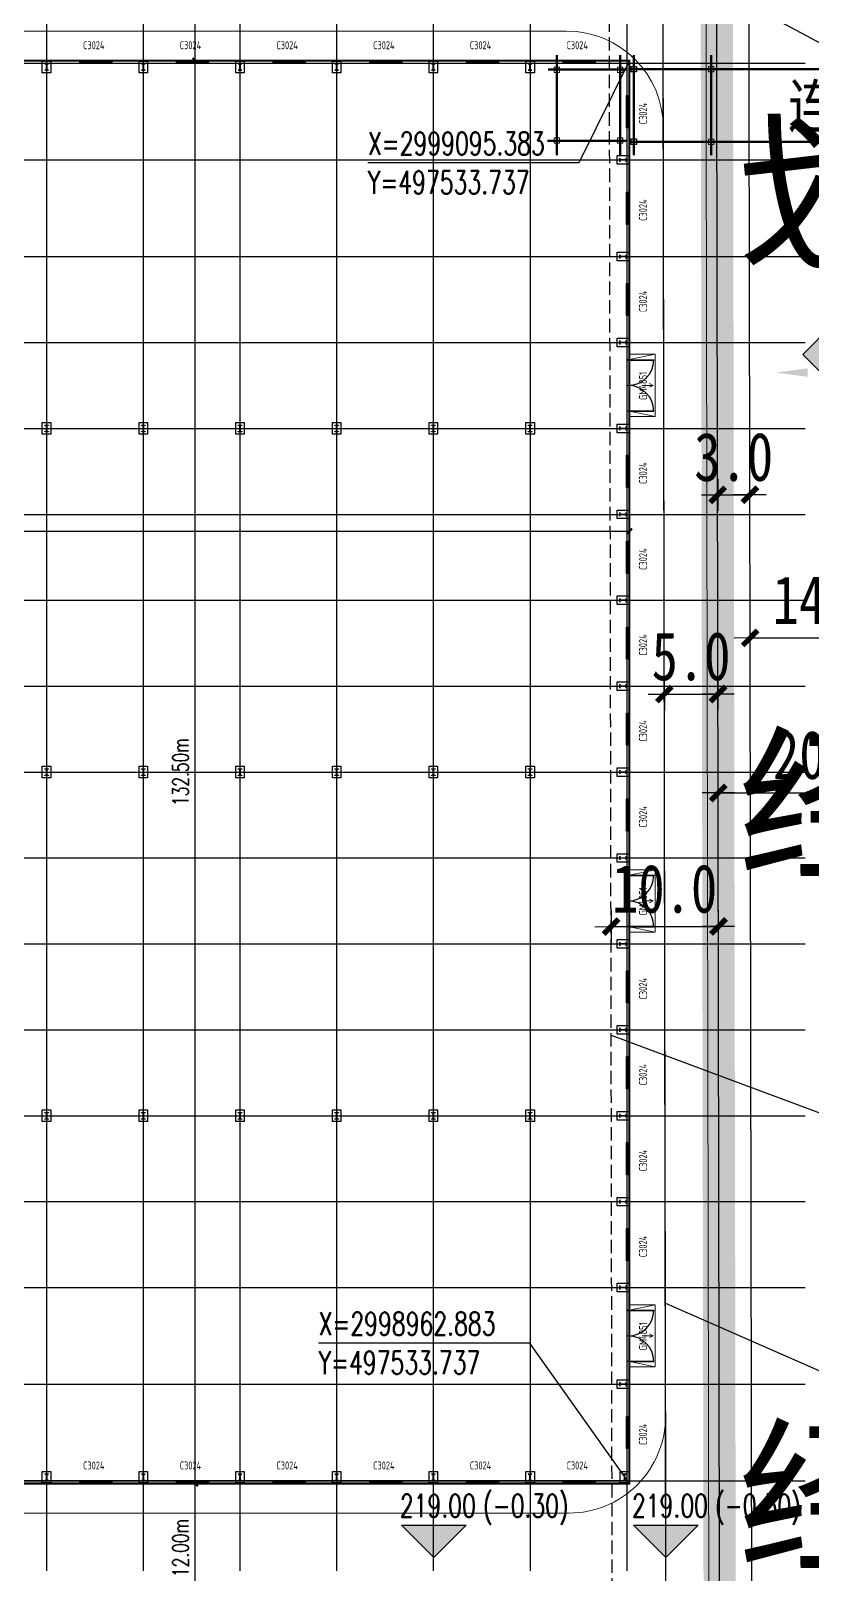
# Model space of a CAD drawing. Header units: metres. Extents: x 497148 to 498044, y 2998751 to 2999627.
# Drawn here: x 497478 to 497550.7, y 2998954.4 to 2999098.2 of the extents above; entities that cross this region are included whole.
import ezdxf

# ---------------------------------------------------------------- set-up
doc = ezdxf.new("R2010")
doc.units = ezdxf.units.M
for name, pattern in [('CENTER', [2, 1.25, -0.25, 0.25, -0.25]), ('DASH', [0.35, 0.25, -0.1]), ('DASH_6_1', [9, 6, -1, 0, -2]), ('中心线', [6350, 1270, -952.5, 3175, -952.5]), ('海诚-轴网线', [4800, 4000, -400, 0, -400])]:
    doc.linetypes.add(name, pattern=pattern)
for name, color, linetype in [('A-WALL', 4, 'Continuous'), ('A-楼板', 5, 'Continuous'), ('A-窗', 2, 'Continuous'), ('A-门', 2, 'Continuous'), ('DIM_COOR', 3, 'Continuous'), ('DIM_ELEV', 3, 'Continuous'), ('DIM_SYMB', 3, 'Continuous'), ('DM-坐标', 7, 'Continuous'), ('DM-尺寸标注', 7, 'Continuous'), ('DOTE', 1, 'CENTER'), ('KZ-主要开口位置', 7, 'Continuous'), ('KZ-用地边界', 40, 'DASH_6_1'), ('PUB_DIM', 3, 'Continuous'), ('RD-侧石线', 5, 'Continuous'), ('RD-红线', 7, 'Continuous'), ('S-COLU', 2, 'Continuous'), ('亨利项目总图布置_2022_8_8_t3--03$0$亨利项目总图布置_2022_8_8_t3--02$0$A-PUB_TEXT', 7, 'Continuous'), ('图例层', 7, 'Continuous'), ('图框层', 7, 'Continuous'), ('建筑', 7, 'Continuous'), ('点划线_绿色', 1, 'Continuous'), ('规划路名', 7, 'Continuous')]:
    doc.layers.add(name, color=color, linetype=linetype)
for name, color, linetype, lineweight in [('A-WALL-可见线', 2, 'Continuous', 18), ('A-门窗号', 7, 'Continuous', 5), ('RMAP-TINN', 7, 'Continuous', 9), ('S-柱', 6, 'Continuous', 9), ('常规模型', 2, 'Continuous', 18), ('道路', 4, 'Continuous', 15)]:
    doc.layers.add(name, color=color, linetype=linetype, lineweight=lineweight)
doc.styles.add('_TCH_DIM', font='SIMPLEX', dxfattribs={"bigfont": 'GBCBIG'})
doc.styles.add('_TCH_DIM_T3', font='SIMPLEX', dxfattribs={"width": 0.705882, "bigfont": 'GBCBIG'})
doc.styles.add('DIMHT', font='simhei.ttf', dxfattribs={"width": 0.8})
doc.styles.add('DIMST', font='SimSun.ttf', dxfattribs={"width": 0.8})
doc.styles.add('Hztxt-TSSDENG', font='TSSDENG', dxfattribs={"bigfont": 'Hztxt'})
doc.styles.get("Standard").update_dxf_attribs({"font": 'arial.ttf'})
doc.styles.add('亨利项目总图布置_2022_8_8_t3--03$0$亨利项目总图布置_2022_8_8_t3--02$0$CEC', font='ARIALN.TTF')
doc.dimstyles.new('_TCH_ARCH_M_M&&1', dxfattribs={"dimtxt": 1.4875, "dimasz": 0.5, "dimexe": 1.25, "dimexo": 1.5, "dimgap": 0.63125, "dimtad": 1, "dimzin": 0, "dimdsep": 46, "dimtxsty": '_TCH_DIM_T3', "dimblk": 'ARCHTICK', "dimcen": 0.09, "dimclrt": 7, "dimazin": 2, "dimtfac": 1, "dimtix": 1, "dimtmove": 2, "dimatfit": 3, "dimfxl": 0, "dimtolj": 1, "dimtzin": 0, "dimarcsym": 0})
doc.dimstyles.new('ISO-25', dxfattribs={"dimtxt": 2.5, "dimasz": 2.5, "dimexe": 1.25, "dimexo": 0.625, "dimtad": 1, "dimtxsty": 'Standard', "dimcen": 2.5, "dimadec": 0, "dimazin": 0, "dimtfac": 1, "dimtmove": 0, "dimatfit": 3, "dimfxl": 0, "dimarcsym": 0})

# ---------------------------------------------------------------- blocks, each defined once
blk = doc.blocks.new('ttwds')
at = {"layer": '图框层'}
blk.add_hatch(color=8, dxfattribs=at).paths.add_polyline_path([(3450.117, 1750.299), (3450.117, 1747.976), (3451.278, 1749.137)])
at = {"layer": '图框层', "ltscale": 0.1}
blk.add_lwpolyline([(3450.117, 1750.299), (3451.278, 1749.137), (3450.117, 1747.976)], close=True, dxfattribs=at)
blk = doc.blocks.new('新块')
at = {"layer": 'DIM_SYMB', "linetype": 'Continuous'}
blk.add_lwpolyline([(497558.997, 2999066.333, 0, 0, 0), (497547.348, 2999066.333, 0, 0.8, 0), (497550.348, 2999066.333, 0, 0, 0)], format="xyseb", dxfattribs=at)
at = {"layer": 'KZ-主要开口位置', "xscale": 4.884708585162357, "yscale": 4.884708584845157, "zscale": 4.88470858474647, "rotation": 180.1861648212981}
blk.add_blockref('ttwds', (514380.505, 3007666.782), dxfattribs=at)
at = {"layer": '亨利项目总图布置_2022_8_8_t3--03$0$亨利项目总图布置_2022_8_8_t3--02$0$A-PUB_TEXT', "color": 7, "style": '亨利项目总图布置_2022_8_8_t3--03$0$亨利项目总图布置_2022_8_8_t3--02$0$CEC', "width": 0.85}
blk.add_text('连廊', height=4, dxfattribs=at).set_placement((497548.498, 2999089.134))
at = {"layer": '规划路名', "style": 'DIMHT'}
blk.add_text('经', height=11.52, rotation=0.11119, dxfattribs=at).set_placement((497543.835, 2999020.274, 222.46))
blk = doc.blocks.new('ZQWS_C3024 - ZQWS_C3024-1066933-F1一层 工作_464')
at = {"color": 0}
for p, q in [((-1500, -125), (-1500, 125)), ((-1500, 125), (1500, 125)), ((-1500, 42), (1500, 42)), ((1500, 125), (1500, -125)), ((-1500, -42), (1500, -42)), ((1500, -125), (-1500, -125))]:
    blk.add_line(p, q, dxfattribs=at)
blk = doc.blocks.new('海诚-双扇-平开-无视窗 - 4800 x 5100mm-1069299-F1一层 工作_464')
at = {"color": 0}
for p, q in [((-2400, 2400), (-2360, 2400)), ((-2400, 125), (-2400, 2400)), ((-2360, 0), (-2360, 2400)), ((2400, 2400), (2360, 2400)), ((2360, 0), (2360, 2400)), ((2400, 125), (2400, 2400)), ((-2400, 125), (-2400, 0)), ((-2360, 0), (-2400, 0)), ((2400, 125), (2400, 0)), ((2360, 0), (2400, 0))]:
    blk.add_line(p, q, dxfattribs=at)
for centre, start, end in [((-2400, 0), 360, 90), ((2400, 0), 90, 180)]:
    blk.add_arc(centre, 2400, start, end, dxfattribs=at)
blk = doc.blocks.new('入门坡道 - 入门坡道-1105300-F1一层 工作_464')
at = {"layer": '常规模型'}
for p, q in [((-2947, -2269), (-2947, 131)), ((-2947, 131), (-2447, 131)), ((-2447, 131), (-2947, -2269)), ((-2407, 131), (2313, 131)), ((2353, 131), (2853, 131)), ((2853, -2269), (2353, 131)), ((2853, 131), (2853, -2269)), ((2853, -2269), (-2947, -2269))]:
    blk.add_line(p, q, dxfattribs=at)
blk = doc.blocks.new('入门坡道 - 入门坡道 - 200-1_464')
at = {"layer": '常规模型'}
for q in [(-47, -1069), (-214, -1741), (127, -1728)]:
    blk.add_line((-47, -2069), q, dxfattribs=at)
blk.add_blockref('入门坡道 - 入门坡道-1105300-F1一层 工作_464', (0, 0), dxfattribs=at)
blk = doc.blocks.new('混凝土-矩形-柱 - 500 x 500 mm-1088432-F1一层 工作_464')
at = {"layer": 'S-柱'}
blk.add_lwpolyline([(-250, -250), (-250, 250), (250, 250), (250, -250), (-250, -250)], close=True, dxfattribs=at)
blk = doc.blocks.new('混凝土-矩形-柱 - 500 x 500 mm-1101752-F1一层 工作_464')
at = {"layer": 'S-柱'}
blk.add_lwpolyline([(-250, -250), (-250, 250), (250, 250), (250, -250), (-250, -250)], close=True, dxfattribs=at)
blk = doc.blocks.new('45325424235')
at = {"layer": 'S-COLU'}
for points in [[(458973, 233401), (459773, 233401), (459773, 232326), (458973, 232326)], [(459198, 233151), (459548, 233151), (459548, 233137), (459378, 233137), (459378, 232565), (459548, 232565), (459548, 232551), (459198, 232551), (459198, 232565), (459368, 232565), (459368, 233137), (459198, 233137)], [(467973, 233401), (468773, 233401), (468773, 232326), (467973, 232326)], [(468198, 233151), (468548, 233151), (468548, 233137), (468378, 233137), (468378, 232565), (468548, 232565), (468548, 232551), (468198, 232551), (468198, 232565), (468368, 232565), (468368, 233137), (468198, 233137)], [(476973, 233401), (477773, 233401), (477773, 232326), (476973, 232326)], [(477198, 233151), (477548, 233151), (477548, 233137), (477378, 233137), (477378, 232565), (477548, 232565), (477548, 232551), (477198, 232551), (477198, 232565), (477368, 232565), (477368, 233137), (477198, 233137)], [(485973, 233401), (486773, 233401), (486773, 232326), (485973, 232326)], [(486198, 233151), (486548, 233151), (486548, 233137), (486378, 233137), (486378, 232565), (486548, 232565), (486548, 232551), (486198, 232551), (486198, 232565), (486368, 232565), (486368, 233137), (486198, 233137)], [(494973, 233401), (495773, 233401), (495773, 232326), (494973, 232326)], [(495198, 233151), (495548, 233151), (495548, 233137), (495378, 233137), (495378, 232565), (495548, 232565), (495548, 232551), (495198, 232551), (495198, 232565), (495368, 232565), (495368, 233137), (495198, 233137)], [(503973, 233401), (504773, 233401), (504773, 232326), (503973, 232326)], [(504198, 233151), (504548, 233151), (504548, 233137), (504378, 233137), (504378, 232565), (504548, 232565), (504548, 232551), (504198, 232551), (504198, 232565), (504368, 232565), (504368, 233137), (504198, 233137)], [(514273, 232901), (514273, 232401), (513773, 232401), (513773, 232901)], [(514273, 226151), (514273, 225651), (513773, 225651), (513773, 226151)], [(513573, 224601), (513573, 223801), (512498, 223801), (512498, 224601)], [(513323, 224376), (513323, 224026), (513309, 224026), (513309, 224196), (512737, 224196), (512737, 224026), (512723, 224026), (512723, 224376), (512737, 224376), (512737, 224206), (513309, 224206), (513309, 224376)], [(513573, 215601), (513573, 214801), (512498, 214801), (512498, 215601)], [(513323, 215376), (513323, 215026), (513309, 215026), (513309, 215196), (512737, 215196), (512737, 215026), (512723, 215026), (512723, 215376), (512737, 215376), (512737, 215206), (513309, 215206), (513309, 215376)], [(513573, 207601), (513573, 206801), (512498, 206801), (512498, 207601)], [(513323, 207376), (513323, 207026), (513309, 207026), (513309, 207196), (512737, 207196), (512737, 207026), (512723, 207026), (512723, 207376), (512737, 207376), (512737, 207206), (513309, 207206), (513309, 207376)], [(458973, 199738), (459773, 199738), (459773, 198663), (458973, 198663)], [(459198, 199488), (459548, 199488), (459548, 199474), (459378, 199474), (459378, 198902), (459548, 198902), (459548, 198888), (459198, 198888), (459198, 198902), (459368, 198902), (459368, 199474), (459198, 199474)], [(467973, 199738), (468773, 199738), (468773, 198663), (467973, 198663)], [(468198, 199488), (468548, 199488), (468548, 199474), (468378, 199474), (468378, 198902), (468548, 198902), (468548, 198888), (468198, 198888), (468198, 198902), (468368, 198902), (468368, 199474), (468198, 199474)], [(476973, 199738), (477773, 199738), (477773, 198663), (476973, 198663)], [(477198, 199488), (477548, 199488), (477548, 199474), (477378, 199474), (477378, 198902), (477548, 198902), (477548, 198888), (477198, 198888), (477198, 198902), (477368, 198902), (477368, 199474), (477198, 199474)], [(485973, 199738), (486773, 199738), (486773, 198663), (485973, 198663)], [(486198, 199488), (486548, 199488), (486548, 199474), (486378, 199474), (486378, 198902), (486548, 198902), (486548, 198888), (486198, 198888), (486198, 198902), (486368, 198902), (486368, 199474), (486198, 199474)], [(494973, 199738), (495773, 199738), (495773, 198663), (494973, 198663)], [(495198, 199488), (495548, 199488), (495548, 199474), (495378, 199474), (495378, 198902), (495548, 198902), (495548, 198888), (495198, 198888), (495198, 198902), (495368, 198902), (495368, 199474), (495198, 199474)], [(503973, 199738), (504773, 199738), (504773, 198663), (503973, 198663)], [(504198, 199488), (504548, 199488), (504548, 199474), (504378, 199474), (504378, 198902), (504548, 198902), (504548, 198888), (504198, 198888), (504198, 198902), (504368, 198902), (504368, 199474), (504198, 199474)], [(513573, 199601), (513573, 198801), (512498, 198801), (512498, 199601)], [(513323, 199376), (513323, 199026), (513309, 199026), (513309, 199196), (512737, 199196), (512737, 199026), (512723, 199026), (512723, 199376), (512737, 199376), (512737, 199206), (513309, 199206), (513309, 199376)], [(513573, 191601), (513573, 190801), (512498, 190801), (512498, 191601)], [(513323, 191376), (513323, 191026), (513309, 191026), (513309, 191196), (512737, 191196), (512737, 191026), (512723, 191026), (512723, 191376), (512737, 191376), (512737, 191206), (513309, 191206), (513309, 191376)], [(513573, 183601), (513573, 182801), (512498, 182801), (512498, 183601)], [(513323, 183376), (513323, 183026), (513309, 183026), (513309, 183196), (512737, 183196), (512737, 183026), (512723, 183026), (512723, 183376), (512737, 183376), (512737, 183206), (513309, 183206), (513309, 183376)], [(513573, 175601), (513573, 174801), (512498, 174801), (512498, 175601)], [(513323, 175376), (513323, 175026), (513309, 175026), (513309, 175196), (512737, 175196), (512737, 175026), (512723, 175026), (512723, 175376), (512737, 175376), (512737, 175206), (513309, 175206), (513309, 175376)], [(458973, 167738), (459773, 167738), (459773, 166663), (458973, 166663)], [(459198, 167488), (459548, 167488), (459548, 167474), (459378, 167474), (459378, 166902), (459548, 166902), (459548, 166888), (459198, 166888), (459198, 166902), (459368, 166902), (459368, 167474), (459198, 167474)], [(467973, 167738), (468773, 167738), (468773, 166663), (467973, 166663)], [(468198, 167488), (468548, 167488), (468548, 167474), (468378, 167474), (468378, 166902), (468548, 166902), (468548, 166888), (468198, 166888), (468198, 166902), (468368, 166902), (468368, 167474), (468198, 167474)], [(476973, 167738), (477773, 167738), (477773, 166663), (476973, 166663)], [(477198, 167488), (477548, 167488), (477548, 167474), (477378, 167474), (477378, 166902), (477548, 166902), (477548, 166888), (477198, 166888), (477198, 166902), (477368, 166902), (477368, 167474), (477198, 167474)], [(485973, 167738), (486773, 167738), (486773, 166663), (485973, 166663)], [(486198, 167488), (486548, 167488), (486548, 167474), (486378, 167474), (486378, 166902), (486548, 166902), (486548, 166888), (486198, 166888), (486198, 166902), (486368, 166902), (486368, 167474), (486198, 167474)], [(494973, 167738), (495773, 167738), (495773, 166663), (494973, 166663)], [(495198, 167488), (495548, 167488), (495548, 167474), (495378, 167474), (495378, 166902), (495548, 166902), (495548, 166888), (495198, 166888), (495198, 166902), (495368, 166902), (495368, 167474), (495198, 167474)], [(503973, 167738), (504773, 167738), (504773, 166663), (503973, 166663)], [(504198, 167488), (504548, 167488), (504548, 167474), (504378, 167474), (504378, 166902), (504548, 166902), (504548, 166888), (504198, 166888), (504198, 166902), (504368, 166902), (504368, 167474), (504198, 167474)], [(513573, 167601), (513573, 166801), (512498, 166801), (512498, 167601)], [(513323, 167376), (513323, 167026), (513309, 167026), (513309, 167196), (512737, 167196), (512737, 167026), (512723, 167026), (512723, 167376), (512737, 167376), (512737, 167206), (513309, 167206), (513309, 167376)], [(513573, 159601), (513573, 158801), (512498, 158801), (512498, 159601)], [(513323, 159376), (513323, 159026), (513309, 159026), (513309, 159196), (512737, 159196), (512737, 159026), (512723, 159026), (512723, 159376), (512737, 159376), (512737, 159206), (513309, 159206), (513309, 159376)], [(513573, 151601), (513573, 150801), (512498, 150801), (512498, 151601)], [(513323, 151376), (513323, 151026), (513309, 151026), (513309, 151196), (512737, 151196), (512737, 151026), (512723, 151026), (512723, 151376), (512737, 151376), (512737, 151206), (513309, 151206), (513309, 151376)], [(513573, 143601), (513573, 142801), (512498, 142801), (512498, 143601)], [(513323, 143376), (513323, 143026), (513309, 143026), (513309, 143196), (512737, 143196), (512737, 143026), (512723, 143026), (512723, 143376), (512737, 143376), (512737, 143206), (513309, 143206), (513309, 143376)], [(458973, 135738), (459773, 135738), (459773, 134663), (458973, 134663)], [(459198, 135488), (459548, 135488), (459548, 135474), (459378, 135474), (459378, 134902), (459548, 134902), (459548, 134888), (459198, 134888), (459198, 134902), (459368, 134902), (459368, 135474), (459198, 135474)], [(467973, 135738), (468773, 135738), (468773, 134663), (467973, 134663)], [(468198, 135488), (468548, 135488), (468548, 135474), (468378, 135474), (468378, 134902), (468548, 134902), (468548, 134888), (468198, 134888), (468198, 134902), (468368, 134902), (468368, 135474), (468198, 135474)], [(476973, 135738), (477773, 135738), (477773, 134663), (476973, 134663)], [(477198, 135488), (477548, 135488), (477548, 135474), (477378, 135474), (477378, 134902), (477548, 134902), (477548, 134888), (477198, 134888), (477198, 134902), (477368, 134902), (477368, 135474), (477198, 135474)], [(485973, 135738), (486773, 135738), (486773, 134663), (485973, 134663)], [(486198, 135488), (486548, 135488), (486548, 135474), (486378, 135474), (486378, 134902), (486548, 134902), (486548, 134888), (486198, 134888), (486198, 134902), (486368, 134902), (486368, 135474), (486198, 135474)], [(494973, 135738), (495773, 135738), (495773, 134663), (494973, 134663)], [(495198, 135488), (495548, 135488), (495548, 135474), (495378, 135474), (495378, 134902), (495548, 134902), (495548, 134888), (495198, 134888), (495198, 134902), (495368, 134902), (495368, 135474), (495198, 135474)], [(503973, 135738), (504773, 135738), (504773, 134663), (503973, 134663)], [(504198, 135488), (504548, 135488), (504548, 135474), (504378, 135474), (504378, 134902), (504548, 134902), (504548, 134888), (504198, 134888), (504198, 134902), (504368, 134902), (504368, 135474), (504198, 135474)], [(513573, 135601), (513573, 134801), (512498, 134801), (512498, 135601)], [(513323, 135376), (513323, 135026), (513309, 135026), (513309, 135196), (512737, 135196), (512737, 135026), (512723, 135026), (512723, 135376), (512737, 135376), (512737, 135206), (513309, 135206), (513309, 135376)], [(513573, 127601), (513573, 126801), (512498, 126801), (512498, 127601)], [(513323, 127376), (513323, 127026), (513309, 127026), (513309, 127196), (512737, 127196), (512737, 127026), (512723, 127026), (512723, 127376), (512737, 127376), (512737, 127206), (513309, 127206), (513309, 127376)], [(513573, 119601), (513573, 118801), (512498, 118801), (512498, 119601)], [(513323, 119376), (513323, 119026), (513309, 119026), (513309, 119196), (512737, 119196), (512737, 119026), (512723, 119026), (512723, 119376), (512737, 119376), (512737, 119206), (513309, 119206), (513309, 119376)], [(513573, 110601), (513573, 109801), (512498, 109801), (512498, 110601)], [(513323, 110376), (513323, 110026), (513309, 110026), (513309, 110196), (512737, 110196), (512737, 110026), (512723, 110026), (512723, 110376), (512737, 110376), (512737, 110206), (513309, 110206), (513309, 110376)], [(458973, 102076), (459773, 102076), (459773, 101001), (458973, 101001)], [(467973, 102076), (468773, 102076), (468773, 101001), (467973, 101001)], [(476973, 102076), (477773, 102076), (477773, 101001), (476973, 101001)], [(485973, 102076), (486773, 102076), (486773, 101001), (485973, 101001)], [(494973, 102076), (495773, 102076), (495773, 101001), (494973, 101001)], [(503973, 102076), (504773, 102076), (504773, 101001), (503973, 101001)], [(512773, 102076), (513573, 102076), (513573, 101001), (512773, 101001)], [(459198, 101826), (459548, 101826), (459548, 101812), (459378, 101812), (459378, 101240), (459548, 101240), (459548, 101226), (459198, 101226), (459198, 101240), (459368, 101240), (459368, 101812), (459198, 101812)], [(468198, 101826), (468548, 101826), (468548, 101812), (468378, 101812), (468378, 101240), (468548, 101240), (468548, 101226), (468198, 101226), (468198, 101240), (468368, 101240), (468368, 101812), (468198, 101812)], [(477198, 101826), (477548, 101826), (477548, 101812), (477378, 101812), (477378, 101240), (477548, 101240), (477548, 101226), (477198, 101226), (477198, 101240), (477368, 101240), (477368, 101812), (477198, 101812)], [(486198, 101826), (486548, 101826), (486548, 101812), (486378, 101812), (486378, 101240), (486548, 101240), (486548, 101226), (486198, 101226), (486198, 101240), (486368, 101240), (486368, 101812), (486198, 101812)], [(495198, 101826), (495548, 101826), (495548, 101812), (495378, 101812), (495378, 101240), (495548, 101240), (495548, 101226), (495198, 101226), (495198, 101240), (495368, 101240), (495368, 101812), (495198, 101812)], [(504198, 101826), (504548, 101826), (504548, 101812), (504378, 101812), (504378, 101240), (504548, 101240), (504548, 101226), (504198, 101226), (504198, 101240), (504368, 101240), (504368, 101812), (504198, 101812)], [(512998, 101826), (513348, 101826), (513348, 101812), (513178, 101812), (513178, 101240), (513348, 101240), (513348, 101226), (512998, 101226), (512998, 101240), (513168, 101240), (513168, 101812), (512998, 101812)]]:
    blk.add_lwpolyline(points, close=True, dxfattribs=at)
blk = doc.blocks.new('A$Ca9a93b5c')
blk.add_lwpolyline([(17, 140.37), (147, 140.37), (147, 8.37), (17, 8.37)], close=True)
at = {"layer": 'A-WALL', "lineweight": 18}
for p, q in [((96.08, 140.62), (90.08, 140.62)), ((90.08, 140.37), (96.08, 140.37)), ((96.08, 140.37), (96.08, 140.62)), ((105.08, 140.62), (99.08, 140.62)), ((99.08, 140.62), (99.08, 140.37)), ((99.08, 140.37), (105.08, 140.37)), ((105.08, 140.37), (105.08, 140.62)), ((114.08, 140.62), (108.08, 140.62)), ((108.08, 140.62), (108.08, 140.37)), ((108.08, 140.37), (114.08, 140.37)), ((114.08, 140.37), (114.08, 140.62)), ((123.08, 140.62), (117.08, 140.62)), ((117.08, 140.62), (117.08, 140.37)), ((117.08, 140.37), (123.08, 140.37)), ((123.08, 140.37), (123.08, 140.62)), ((132.08, 140.62), (126.08, 140.62)), ((126.08, 140.62), (126.08, 140.37)), ((126.08, 140.37), (132.08, 140.37)), ((132.08, 140.37), (132.08, 140.62)), ((141.08, 140.62), (135.08, 140.62)), ((135.08, 140.62), (135.08, 140.37)), ((135.08, 140.37), (141.08, 140.37)), ((141.08, 140.37), (141.08, 140.62)), ((147, 140.62), (144.08, 140.62)), ((144.08, 140.62), (144.08, 140.37)), ((144.08, 140.37), (147, 140.37)), ((147.25, 140.62), (147, 140.62)), ((147, 140.37), (147, 137.37)), ((147.25, 137.37), (147.25, 140.62)), ((147, 137.37), (147.25, 137.37)), ((147.25, 134.37), (147, 134.37)), ((147, 134.37), (147, 128.37)), ((147.25, 128.37), (147.25, 134.37)), ((147, 128.37), (147.25, 128.37)), ((147.25, 125.37), (147, 125.37)), ((147, 125.37), (147, 119.87)), ((147.25, 119.87), (147.25, 125.37)), ((147, 119.87), (147.25, 119.87)), ((147.25, 116.87), (147, 116.87)), ((147, 116.87), (147, 112.77)), ((147.25, 112.77), (147.25, 116.87)), ((147, 112.77), (147.25, 112.77)), ((147.25, 107.97), (147, 107.97)), ((147, 107.97), (147, 103.87)), ((147.25, 103.87), (147.25, 107.97)), ((147, 103.87), (147.25, 103.87)), ((147.25, 100.87), (147, 100.87)), ((147, 100.87), (147, 95.87)), ((147.25, 95.87), (147.25, 100.87)), ((147, 95.87), (147.25, 95.87)), ((147.25, 92.87), (147, 92.87)), ((147, 92.87), (147, 87.87)), ((147.25, 87.87), (147.25, 92.87)), ((147, 87.87), (147.25, 87.87)), ((147.25, 84.87), (147, 84.87)), ((147, 84.87), (147, 79.87)), ((147.25, 79.87), (147.25, 84.87)), ((147, 79.87), (147.25, 79.87)), ((147.25, 76.87), (147, 76.87)), ((147, 76.87), (147, 71.87)), ((147.25, 71.87), (147.25, 76.87)), ((147, 71.87), (147.25, 71.87)), ((147.25, 68.87), (147, 68.87)), ((147, 68.87), (147, 64.77)), ((147.25, 64.77), (147.25, 68.87)), ((147, 64.77), (147.25, 64.77)), ((147.25, 59.97), (147, 59.97)), ((147, 59.97), (147, 55.87)), ((147.25, 55.87), (147.25, 59.97)), ((147, 55.87), (147.25, 55.87)), ((147.25, 52.87), (147, 52.87)), ((147, 52.87), (147, 47.87)), ((147.25, 47.87), (147.25, 52.87)), ((147, 47.87), (147.25, 47.87)), ((147.25, 44.87), (147, 44.87)), ((147, 44.87), (147, 39.87)), ((147.25, 39.87), (147.25, 44.87)), ((147, 39.87), (147.25, 39.87)), ((147.25, 36.87), (147, 36.87)), ((147, 36.87), (147, 31.87)), ((147.25, 31.87), (147.25, 36.87)), ((147, 31.87), (147.25, 31.87)), ((147.25, 28.87), (147, 28.87)), ((147, 28.87), (147, 24.27)), ((147.25, 24.27), (147.25, 28.87)), ((147, 24.27), (147.25, 24.27)), ((147.25, 19.47), (147, 19.47)), ((147, 19.47), (147, 14.37)), ((147.25, 14.37), (147.25, 19.47)), ((147, 14.37), (147.25, 14.37)), ((147.25, 11.37), (147, 11.37)), ((147, 11.37), (147, 8.37)), ((147.25, 8.12), (147.25, 11.37)), ((96.08, 8.37), (90.08, 8.37)), ((90.08, 8.12), (96.08, 8.12)), ((96.08, 8.12), (96.08, 8.37)), ((105.08, 8.37), (99.08, 8.37)), ((99.08, 8.37), (99.08, 8.12)), ((99.08, 8.12), (105.08, 8.12)), ((105.08, 8.12), (105.08, 8.37)), ((114.08, 8.37), (108.08, 8.37)), ((108.08, 8.37), (108.08, 8.12)), ((108.08, 8.12), (114.08, 8.12)), ((114.08, 8.12), (114.08, 8.37)), ((123.08, 8.37), (117.08, 8.37)), ((117.08, 8.37), (117.08, 8.12)), ((117.08, 8.12), (123.08, 8.12)), ((123.08, 8.12), (123.08, 8.37)), ((132.08, 8.37), (126.08, 8.37)), ((126.08, 8.37), (126.08, 8.12)), ((126.08, 8.12), (132.08, 8.12)), ((132.08, 8.12), (132.08, 8.37)), ((141.08, 8.37), (135.08, 8.37)), ((135.08, 8.37), (135.08, 8.12)), ((135.08, 8.12), (141.08, 8.12)), ((141.08, 8.12), (141.08, 8.37)), ((147, 8.37), (144.08, 8.37)), ((144.08, 8.37), (144.08, 8.12)), ((144.08, 8.12), (147, 8.12)), ((147, 8.12), (147.25, 8.12))]:
    blk.add_line(p, q, dxfattribs=at)
at = {"layer": 'A-WALL-可见线', "lineweight": 9}
for p, q in [((96.08, 140.57), (99.08, 140.57)), ((99.08, 140.37), (96.08, 140.37)), ((105.08, 140.57), (108.08, 140.57)), ((108.08, 140.37), (105.08, 140.37)), ((114.08, 140.57), (117.08, 140.57)), ((117.08, 140.37), (114.08, 140.37)), ((123.08, 140.57), (126.08, 140.57)), ((126.08, 140.37), (123.08, 140.37)), ((132.08, 140.57), (135.08, 140.57)), ((135.08, 140.37), (132.08, 140.37)), ((141.08, 140.57), (144.08, 140.57)), ((144.08, 140.37), (141.08, 140.37)), ((147, 134.37), (147, 137.37)), ((147.2, 137.37), (147.2, 134.37)), ((147, 125.37), (147, 128.37)), ((147.2, 128.37), (147.2, 125.37)), ((147, 116.87), (147, 119.87)), ((147.2, 119.87), (147.2, 116.87)), ((147, 107.97), (147, 112.77)), ((147, 112.77), (147.2, 112.77)), ((147.2, 112.77), (147, 112.77)), ((147.2, 112.73), (147.2, 108.01)), ((147.2, 107.97), (147, 107.97)), ((147, 107.97), (147.2, 107.97)), ((147, 100.87), (147, 103.87)), ((147.2, 103.87), (147.2, 100.87)), ((147, 92.87), (147, 95.87)), ((147.2, 95.87), (147.2, 92.87)), ((147, 84.87), (147, 87.87)), ((147.2, 87.87), (147.2, 84.87)), ((147, 76.87), (147, 79.87)), ((147.2, 79.87), (147.2, 76.87)), ((147, 68.87), (147, 71.87)), ((147.2, 71.87), (147.2, 68.87)), ((147, 59.97), (147, 64.77)), ((147, 64.77), (147.2, 64.77)), ((147.2, 64.77), (147, 64.77)), ((147.2, 64.73), (147.2, 60.01)), ((147.2, 59.97), (147, 59.97)), ((147, 59.97), (147.2, 59.97)), ((147, 52.87), (147, 55.87)), ((147.2, 55.87), (147.2, 52.87)), ((147, 44.87), (147, 47.87)), ((147.2, 47.87), (147.2, 44.87)), ((147, 36.87), (147, 39.87)), ((147.2, 39.87), (147.2, 36.87)), ((147, 28.87), (147, 31.87)), ((147.2, 31.87), (147.2, 28.87)), ((147, 19.47), (147, 24.27)), ((147, 24.27), (147.2, 24.27)), ((147.2, 24.27), (147, 24.27)), ((147.2, 24.23), (147.2, 19.51)), ((147.2, 19.47), (147, 19.47)), ((147, 19.47), (147.2, 19.47)), ((147, 11.37), (147, 14.37)), ((147.2, 14.37), (147.2, 11.37)), ((96.08, 8.37), (99.08, 8.37)), ((99.08, 8.17), (96.08, 8.17)), ((105.08, 8.37), (108.08, 8.37)), ((108.08, 8.17), (105.08, 8.17)), ((114.08, 8.37), (117.08, 8.37)), ((117.08, 8.17), (114.08, 8.17)), ((123.08, 8.37), (126.08, 8.37)), ((126.08, 8.17), (123.08, 8.17)), ((132.08, 8.37), (135.08, 8.37)), ((135.08, 8.17), (132.08, 8.17)), ((141.08, 8.37), (144.08, 8.37)), ((144.08, 8.17), (141.08, 8.17))]:
    blk.add_line(p, q, dxfattribs=at)
at = {"layer": 'A-楼板', "color": 0, "lineweight": 9}
for p, q in [((147, 140.37), (17, 140.37)), ((147, 8.37), (147, 140.37)), ((17, 8.37), (147, 8.37))]:
    blk.add_line(p, q, dxfattribs=at)
at = {"layer": 'DOTE', "linetype": '海诚-轴网线'}
for p, q in [((93, 148.87), (93, 0)), ((102, 148.87), (102, 0)), ((111, 148.87), (111, 0)), ((120, 148.87), (120, 0)), ((129, 148.87), (129, 0)), ((138, 148.87), (138, 0)), ((147, 148.87), (147, 0)), ((7.72, 140.37), (163.62, 140.37)), ((7.72, 131.37), (163.62, 131.37)), ((7.72, 122.37), (163.62, 122.37)), ((7.72, 114.37), (163.62, 114.37)), ((7.72, 106.37), (163.62, 106.37)), ((7.72, 98.37), (163.62, 98.37)), ((7.72, 90.37), (163.62, 90.37)), ((7.72, 82.37), (163.62, 82.37)), ((7.72, 74.37), (163.62, 74.37)), ((7.72, 66.37), (163.62, 66.37)), ((7.72, 58.37), (163.62, 58.37)), ((7.72, 50.37), (163.62, 50.37)), ((7.72, 42.37), (163.62, 42.37)), ((7.72, 34.37), (163.62, 34.37)), ((7.72, 26.37), (163.62, 26.37)), ((7.72, 17.37), (163.62, 17.37)), ((7.72, 8.37), (163.62, 8.37))]:
    blk.add_line(p, q, dxfattribs=at)
at = {"layer": 'RMAP-TINN'}
for p, q in [((147.25, 108.01), (147.25, 112.73)), ((147.25, 64.77), (147.25, 107.97)), ((147.25, 60.01), (147.25, 64.73)), ((147.25, 24.27), (147.25, 59.97)), ((147.25, 19.51), (147.25, 24.23))]:
    blk.add_line(p, q, dxfattribs=at)
at = {"layer": '点划线_绿色', "linetype": '中心线', "lineweight": 200}
for p, q in [((140.51, 131.82), (140.51, 141.12)), ((146.39, 131.82), (146.39, 141.12)), ((147.65, 131.82), (147.65, 141.12)), ((154.85, 131.82), (154.85, 141.12)), ((139.69, 139.78), (147.04, 139.78)), ((147.25, 139.82), (187.46, 139.82)), ((139.62, 133.16), (146.97, 133.16)), ((147.25, 133.07), (187.46, 133.07))]:
    blk.add_line(p, q, dxfattribs=at)
at = {"xscale": 0.001, "yscale": 0.001, "zscale": 0.001}
blk.add_blockref('45325424235', (-366.37, -92.83), dxfattribs=at)
at = {"layer": 'A-窗', "xscale": 0.001, "yscale": 0.001, "zscale": 0.001}
for p in [(97.58, 140.5), (106.58, 140.5), (115.58, 140.5), (124.58, 140.5), (133.58, 140.5), (142.58, 140.5), (97.58, 8.25), (106.58, 8.25), (115.58, 8.25), (124.58, 8.25), (133.58, 8.25), (142.58, 8.25)]:
    blk.add_blockref('ZQWS_C3024 - ZQWS_C3024-1066933-F1一层 工作_464', p, dxfattribs=at)
at = {"layer": 'A-窗', "xscale": 0.001, "yscale": 0.001, "zscale": 0.001, "rotation": 269.9999999999999}
for p in [(147.12, 135.87), (147.12, 126.87), (147.12, 118.37), (147.12, 102.37), (147.12, 94.37), (147.12, 86.37), (147.12, 78.37), (147.12, 70.37), (147.12, 54.37), (147.12, 46.37), (147.12, 38.37), (147.12, 30.37), (147.12, 12.87)]:
    blk.add_blockref('ZQWS_C3024 - ZQWS_C3024-1066933-F1一层 工作_464', p, dxfattribs=at)
at = {"layer": 'A-门', "xscale": 0.001, "yscale": 0.001, "zscale": 0.001, "rotation": 269.9999999999999}
for p in [(147.12, 110.37), (147.12, 62.37), (147.12, 21.87)]:
    blk.add_blockref('海诚-双扇-平开-无视窗 - 4800 x 5100mm-1069299-F1一层 工作_464', p, dxfattribs=at)
at = {"layer": 'S-柱', "xscale": 0.001, "yscale": 0.001, "zscale": 0.001}
for name, p in [('混凝土-矩形-柱 - 500 x 500 mm-1088432-F1一层 工作_464', (140.51, 139.77)), ('混凝土-矩形-柱 - 500 x 500 mm-1088432-F1一层 工作_464', (146.39, 139.77)), ('混凝土-矩形-柱 - 500 x 500 mm-1101752-F1一层 工作_464', (147.65, 139.82)), ('混凝土-矩形-柱 - 500 x 500 mm-1101752-F1一层 工作_464', (154.85, 139.82)), ('混凝土-矩形-柱 - 500 x 500 mm-1088432-F1一层 工作_464', (140.51, 133.17)), ('混凝土-矩形-柱 - 500 x 500 mm-1088432-F1一层 工作_464', (146.39, 133.17)), ('混凝土-矩形-柱 - 500 x 500 mm-1101752-F1一层 工作_464', (147.65, 133.07)), ('混凝土-矩形-柱 - 500 x 500 mm-1101752-F1一层 工作_464', (154.85, 133.07))]:
    blk.add_blockref(name, p, dxfattribs=at)
at = {"layer": '常规模型', "xscale": 0.001, "yscale": 0.001, "zscale": 0.001, "rotation": 89.9999999999999}
for p in [(147.38, 110.42), (147.38, 62.42), (147.38, 21.92)]:
    blk.add_blockref('入门坡道 - 入门坡道 - 200-1_464', p, dxfattribs=at)
at = {"layer": 'A-门窗号', "lineweight": 15, "style": 'Hztxt-TSSDENG', "width": 0.79}
for p in [(96.4, 141.68), (105.4, 141.68), (114.4, 141.68), (123.4, 141.68), (132.4, 141.68), (141.4, 141.68), (96.4, 9.43), (105.4, 9.43), (114.4, 9.43), (123.4, 9.43), (132.4, 9.43), (141.4, 9.43)]:
    blk.add_text('C3024', height=0.745, dxfattribs=at).set_placement(p)
at = {"layer": 'A-门窗号', "lineweight": 15, "style": 'Hztxt-TSSDENG'}
for s, width, p in [('C3024', 0.79, (148.9, 134.7)), ('C3024', 0.79, (148.9, 125.7)), ('C3024', 0.79, (148.9, 117.2)), ('GM4851', 0.81, (148.9, 109.02)), ('C3024', 0.79, (148.9, 101.2)), ('C3024', 0.79, (148.9, 93.2)), ('C3024', 0.79, (148.9, 85.2)), ('C3024', 0.79, (148.9, 77.2)), ('C3024', 0.79, (148.9, 69.2)), ('GM4851', 0.81, (148.9, 61.02)), ('C3024', 0.79, (148.9, 53.2)), ('C3024', 0.79, (148.9, 45.2)), ('C3024', 0.79, (148.9, 37.2)), ('C3024', 0.79, (148.9, 29.2)), ('GM4851', 0.81, (148.9, 20.52)), ('C3024', 0.79, (148.9, 11.7))]:
    blk.add_text(s, height=0.745, rotation=90, dxfattribs=dict(at, width=width)).set_placement(p)
blk = doc.blocks.new('尺寸线')
at = {"color": 0, "linetype": 'Continuous'}
for p, q in [((0, 60), (0, -60)), ((-60, 0), (60, 0))]:
    blk.add_line(p, q, dxfattribs=at)
at = {"color": 0, "linetype": 'Continuous', "const_width": 20}
blk.add_lwpolyline([(-28, -28), (28, 28)], dxfattribs=at)
blk = doc.blocks.new('*D1188')
at = {"layer": 'Defpoints', "color": 0, "linetype": 'Continuous', "transparency": 16777216}
for p in [(497541.96, 2999054.95), (497544.96, 2999054.96), (497544.96, 2999054.96)]:
    blk.add_point(p, dxfattribs=at)
at = {"layer": 'DM-尺寸标注', "color": 0, "linetype": 'Continuous', "lineweight": -2, "transparency": 16777216}
for p, q in [((497541.93, 2999054.95), (497541.91, 2999054.95)), ((497541.96, 2999054.95), (497544.96, 2999054.96)), ((497541.96, 2999054.95), (497541.96, 2999054.95)), ((497544.96, 2999054.96), (497544.96, 2999054.96)), ((497544.98, 2999054.96), (497545.01, 2999054.96))]:
    blk.add_line(p, q, dxfattribs=at)
at = {"layer": 'DM-尺寸标注', "color": 0, "linetype": 'Continuous', "lineweight": -2, "transparency": 16777216, "xscale": 0.025, "yscale": 0.025, "zscale": 0.025}
for p, rotation in [((497541.96, 2999054.95), 0.1021288845306767), ((497544.96, 2999054.96), 180.1021288845307)]:
    blk.add_blockref('尺寸线', p, dxfattribs=dict(at, rotation=rotation))
at = {"layer": 'DM-尺寸标注', "color": 0, "linetype": 'Continuous', "transparency": 16777216, "insert": (497543.45, 2999058.46), "char_height": 4.5, "attachment_point": 5, "rotation": 0.1021, "style": 'DIMST'}
blk.add_mtext('3.0', dxfattribs=at)
blk = doc.blocks.new('*D1190')
at = {"layer": 'Defpoints', "color": 0, "linetype": 'Continuous', "transparency": 16777216}
for p in [(497544.98, 2999041.62), (497558.98, 2999041.64), (497558.98, 2999041.64)]:
    blk.add_point(p, dxfattribs=at)
at = {"layer": 'DM-尺寸标注', "color": 0, "linetype": 'Continuous', "lineweight": -2, "transparency": 16777216}
blk.add_line((497545.01, 2999041.62), (497558.96, 2999041.64), dxfattribs=at)
at = {"layer": 'DM-尺寸标注', "color": 0, "linetype": 'Continuous', "lineweight": -2, "transparency": 16777216, "xscale": 0.025, "yscale": 0.025, "zscale": 0.025}
for p, rotation in [((497544.98, 2999041.62), 180.1021288845307), ((497558.98, 2999041.64), 0.102128884530639)]:
    blk.add_blockref('尺寸线', p, dxfattribs=dict(at, rotation=rotation))
at = {"layer": 'DM-尺寸标注', "color": 0, "linetype": 'Continuous', "transparency": 16777216, "insert": (497551.97, 2999045.13), "char_height": 4.5, "attachment_point": 5, "rotation": 0.1021, "style": 'DIMST'}
blk.add_mtext('14.0', dxfattribs=at)
blk = doc.blocks.new('*D1191')
at = {"layer": 'Defpoints', "color": 0, "linetype": 'Continuous', "transparency": 16777216}
for p in [(497542.01, 2999027.19), (497562.01, 2999027.23), (497562.01, 2999027.23)]:
    blk.add_point(p, dxfattribs=at)
at = {"layer": 'DM-尺寸标注', "color": 0, "linetype": 'Continuous', "lineweight": -2, "transparency": 16777216}
for p, q in [((497542.01, 2999027.19), (497542.01, 2999027.19)), ((497542.03, 2999027.19), (497561.98, 2999027.23)), ((497562.01, 2999027.23), (497562.01, 2999027.23))]:
    blk.add_line(p, q, dxfattribs=at)
at = {"layer": 'DM-尺寸标注', "color": 0, "linetype": 'Continuous', "lineweight": -2, "transparency": 16777216, "xscale": 0.025, "yscale": 0.025, "zscale": 0.025}
for p, rotation in [((497542.01, 2999027.19), 180.1021288845307), ((497562.01, 2999027.23), 0.102128884530639)]:
    blk.add_blockref('尺寸线', p, dxfattribs=dict(at, rotation=rotation))
at = {"layer": 'DM-尺寸标注', "color": 0, "linetype": 'Continuous', "transparency": 16777216, "insert": (497552, 2999030.71), "char_height": 4.5, "attachment_point": 5, "rotation": 0.1021, "style": 'DIMST'}
blk.add_mtext('20.0', dxfattribs=at)
blk = doc.blocks.new('*D1216')
at = {"layer": 'Defpoints', "color": 0, "linetype": 'Continuous', "transparency": 16777216}
for p in [(497536.99, 2999036.39), (497541.99, 2999036.4), (497541.99, 2999036.4)]:
    blk.add_point(p, dxfattribs=at)
at = {"layer": 'DM-尺寸标注', "color": 0, "linetype": 'Continuous', "lineweight": -2, "transparency": 16777216}
for p, q in [((497536.97, 2999036.39), (497536.94, 2999036.39)), ((497536.99, 2999036.39), (497541.99, 2999036.4)), ((497536.99, 2999036.39), (497536.99, 2999036.39)), ((497541.99, 2999036.4), (497541.99, 2999036.4)), ((497542.02, 2999036.4), (497542.04, 2999036.4))]:
    blk.add_line(p, q, dxfattribs=at)
at = {"layer": 'DM-尺寸标注', "color": 0, "linetype": 'Continuous', "lineweight": -2, "transparency": 16777216, "xscale": 0.025, "yscale": 0.025, "zscale": 0.025}
for p, rotation in [((497536.99, 2999036.39), 0.1021288845306767), ((497541.99, 2999036.4), 180.1021288845307)]:
    blk.add_blockref('尺寸线', p, dxfattribs=dict(at, rotation=rotation))
at = {"layer": 'DM-尺寸标注', "color": 0, "linetype": 'Continuous', "transparency": 16777216, "insert": (497539.48, 2999039.9), "char_height": 4.5, "attachment_point": 5, "rotation": 0.1021, "style": 'DIMST'}
blk.add_mtext('5.0', dxfattribs=at)
blk = doc.blocks.new('*D1217')
at = {"layer": 'Defpoints', "color": 0, "linetype": 'Continuous', "transparency": 16777216}
for p in [(497532.03, 2999014.74), (497542.03, 2999014.76), (497542.03, 2999014.76)]:
    blk.add_point(p, dxfattribs=at)
at = {"layer": 'DM-尺寸标注', "color": 0, "linetype": 'Continuous', "lineweight": -2, "transparency": 16777216}
for p, q in [((497532, 2999014.74), (497531.98, 2999014.74)), ((497532.03, 2999014.74), (497542.03, 2999014.76)), ((497532.03, 2999014.74), (497532.03, 2999014.74)), ((497542.03, 2999014.76), (497542.03, 2999014.76)), ((497542.05, 2999014.76), (497542.08, 2999014.76))]:
    blk.add_line(p, q, dxfattribs=at)
at = {"layer": 'DM-尺寸标注', "color": 0, "linetype": 'Continuous', "lineweight": -2, "transparency": 16777216, "xscale": 0.025, "yscale": 0.025, "zscale": 0.025}
for p, rotation in [((497532.03, 2999014.74), 0.1021288845306767), ((497542.03, 2999014.76), 180.1021288845307)]:
    blk.add_blockref('尺寸线', p, dxfattribs=dict(at, rotation=rotation))
at = {"layer": 'DM-尺寸标注', "color": 0, "linetype": 'Continuous', "transparency": 16777216, "insert": (497537.02, 2999018.25), "char_height": 4.5, "attachment_point": 5, "rotation": 0.1021, "style": 'DIMST'}
blk.add_mtext('10.0', dxfattribs=at)
blk = doc.blocks.new('_ArchTick')
at = {"color": 0, "linetype": 'ByBlock', "const_width": 0.4}
blk.add_lwpolyline([(-0.5, -0.5), (0.5, 0.5)], dxfattribs=at)
blk = doc.blocks.new('*D1124')
at = {"layer": 'Defpoints', "color": 0, "transparency": 16777216}
for p in [(497533.74, 2999051.56), (497403.24, 2999042.82), (497533.74, 2999042.82)]:
    blk.add_point(p, dxfattribs=at)
at = {"layer": 'PUB_DIM', "color": 0, "lineweight": -2, "transparency": 16777216}
for p, q in [((497403.24, 2999044.32), (497403.24, 2999052.81)), ((497533.74, 2999044.32), (497533.74, 2999052.81)), ((497403.24, 2999051.56), (497533.74, 2999051.56))]:
    blk.add_line(p, q, dxfattribs=at)
at = {"layer": 'PUB_DIM', "color": 0, "lineweight": -2, "transparency": 16777216, "xscale": 0.5, "yscale": 0.5, "zscale": 0.5, "rotation": 180}
blk.add_blockref('_ArchTick', (497403.24, 2999051.56), dxfattribs=at)
at = {"layer": 'PUB_DIM', "color": 0, "lineweight": -2, "transparency": 16777216, "xscale": 0.5, "yscale": 0.5, "zscale": 0.5}
blk.add_blockref('_ArchTick', (497533.74, 2999051.56), dxfattribs=at)
at = {"layer": 'PUB_DIM', "color": 7, "transparency": 16777216, "insert": (497468.49, 2999052.94), "char_height": 1.4875, "attachment_point": 5, "style": '_TCH_DIM_T3'}
blk.add_mtext('\\A1;130.50m', dxfattribs=at)
blk = doc.blocks.new('*D1128')
at = {"layer": 'Defpoints', "color": 0, "transparency": 16777216}
for p in [(497482.56, 2998962.88), (497493.33, 2998962.88), (497482.56, 2998950.88)]:
    blk.add_point(p, dxfattribs=at)
at = {"layer": 'PUB_DIM', "color": 0, "lineweight": -2, "transparency": 16777216}
for p, q in [((497484.06, 2998962.88), (497494.58, 2998962.88)), ((497493.33, 2998950.88), (497493.33, 2998962.88)), ((497484.06, 2998950.88), (497494.58, 2998950.88))]:
    blk.add_line(p, q, dxfattribs=at)
at = {"layer": 'PUB_DIM', "color": 0, "lineweight": -2, "transparency": 16777216, "xscale": 0.5, "yscale": 0.5, "zscale": 0.5}
for p, rotation in [((497493.33, 2998962.88), 90), ((497493.33, 2998950.88), 270)]:
    blk.add_blockref('_ArchTick', p, dxfattribs=dict(at, rotation=rotation))
at = {"layer": 'PUB_DIM', "color": 7, "transparency": 16777216, "insert": (497491.96, 2998956.88), "char_height": 1.488, "attachment_point": 5, "rotation": 90, "style": '_TCH_DIM_T3'}
blk.add_mtext('\\A1;12.00m', dxfattribs=at)
blk = doc.blocks.new('*D1129')
at = {"layer": 'Defpoints', "color": 0, "transparency": 16777216}
for p in [(497482.56, 2999095.38), (497493.33, 2999095.38), (497482.56, 2998962.88)]:
    blk.add_point(p, dxfattribs=at)
at = {"layer": 'PUB_DIM', "color": 0, "lineweight": -2, "transparency": 16777216}
for p, q in [((497484.06, 2999095.38), (497494.58, 2999095.38)), ((497493.33, 2998962.88), (497493.33, 2999095.38)), ((497484.06, 2998962.88), (497494.58, 2998962.88))]:
    blk.add_line(p, q, dxfattribs=at)
at = {"layer": 'PUB_DIM', "color": 0, "lineweight": -2, "transparency": 16777216, "xscale": 0.5, "yscale": 0.5, "zscale": 0.5}
for p, rotation in [((497493.33, 2999095.38), 90), ((497493.33, 2998962.88), 270)]:
    blk.add_blockref('_ArchTick', p, dxfattribs=dict(at, rotation=rotation))
at = {"layer": 'PUB_DIM', "color": 7, "transparency": 16777216, "insert": (497491.96, 2999029.13), "char_height": 1.4875, "attachment_point": 5, "rotation": 90, "style": '_TCH_DIM_T3'}
blk.add_mtext('\\A1;132.50m', dxfattribs=at)
blk = doc.blocks.new('*D1130')
at = {"layer": 'Defpoints', "color": 0, "transparency": 16777216}
for p in [(497482.56, 2999107.38), (497493.33, 2999107.38), (497482.56, 2999095.38)]:
    blk.add_point(p, dxfattribs=at)
at = {"layer": 'PUB_DIM', "color": 0, "lineweight": -2, "transparency": 16777216}
for p, q in [((497484.06, 2999107.38), (497494.58, 2999107.38)), ((497493.33, 2999095.38), (497493.33, 2999107.38)), ((497484.06, 2999095.38), (497494.58, 2999095.38))]:
    blk.add_line(p, q, dxfattribs=at)
at = {"layer": 'PUB_DIM', "color": 0, "lineweight": -2, "transparency": 16777216, "xscale": 0.5, "yscale": 0.5, "zscale": 0.5}
for p, rotation in [((497493.33, 2999107.38), 90), ((497493.33, 2999095.38), 270)]:
    blk.add_blockref('_ArchTick', p, dxfattribs=dict(at, rotation=rotation))
at = {"layer": 'PUB_DIM', "color": 7, "transparency": 16777216, "insert": (497491.96, 2999101.38), "char_height": 1.488, "attachment_point": 5, "rotation": 90, "style": '_TCH_DIM_T3'}
blk.add_mtext('\\A1;12.00m', dxfattribs=at)

msp = doc.modelspace()

# ---------------------------------------------------------------- hatches: boundary and pattern name
at = {"layer": 'DIM_ELEV'}
for points in [[(497515.535, 2998956.008), (497512.535, 2998959.008), (497518.535, 2998959.008)], [(497537.134, 2998956.008), (497534.134, 2998959.008), (497540.134, 2998959.008)]]:
    msp.add_hatch(color=256, dxfattribs=at).paths.add_polyline_path(points)

# ---------------------------------------------------------------- linework, layer by layer
at = {"layer": 'DIM_COOR', "color": 3}
for p, q in [((497533.737, 2999095.383), (497529.045, 2999085.856)), ((497529.045, 2999085.856), (497509.402, 2999085.856)), ((497524.456, 2998975.955), (497504.813, 2998975.955)), ((497533.737, 2998962.883), (497524.456, 2998975.955))]:
    msp.add_line(p, q, dxfattribs=at)
at = {"layer": 'DIM_ELEV'}
for p, q in [((497515.535, 2998956.008), (497512.535, 2998959.008)), ((497512.535, 2998959.008), (497518.535, 2998959.008)), ((497515.535, 2998956.008), (497518.535, 2998959.008)), ((497537.134, 2998956.008), (497534.134, 2998959.008)), ((497534.134, 2998959.008), (497540.134, 2998959.008)), ((497537.134, 2998956.008), (497540.134, 2998959.008))]:
    msp.add_line(p, q, dxfattribs=at)
at = {"layer": 'DM-坐标', "linetype": 'Continuous'}
for points, elevation in [([(497541.873, 2999102.205), (497584.556, 2999079.387), (497626.952, 2999079.286)], 228.098), ([(497532.047, 2999004.646), (497578.977, 2998987.121), (497745.799, 2998986.754)], 788.215), ([(497537.092, 2998979.675), (497578.584, 2998961.46), (497694.215, 2998961.093)], 579.6), ([(497537.092, 2998979.675), (497578.584, 2998961.46), (497694.215, 2998961.093)], 579.6), ([(497537.092, 2998979.675), (497578.584, 2998961.46), (497694.215, 2998961.093)], 579.6)]:
    msp.add_lwpolyline(points, dxfattribs=dict(at, elevation=elevation))
at = {"layer": 'KZ-用地边界', "ltscale": 2.5, "const_width": 3}
msp.add_lwpolyline([(497538.952, 2999235.832, 0.3923982), (497519.008, 2999254.333), (497364.358, 2999254.333, 0.4143813), (497351.358, 2999241.325), (497351.407, 2999157.35), (497351.462, 2999060.121), (497351.18, 2998919.369, 0.4148003), (497369.18, 2998901.333), (497493.785, 2998901.333), (497522.196, 2998901.333, 0.4147357), (497542.196, 2998921.368), (497541.765, 2999162.633, 0.0183196), (497538.952, 2999235.832)], format="xyb", dxfattribs=at)
at = {"layer": 'RD-侧石线', "color": 5, "ltscale": 0.1}
msp.add_lwpolyline([(497545.204, 2998916.868), (497544.765, 2999162.638, 0.0191552), (497541.687, 2999239.399)], format="xyb", dxfattribs=at)
at = {"layer": 'RD-红线'}
msp.add_lwpolyline([(497538.952, 2999235.832, 0.3923982), (497519.008, 2999254.333), (497364.358, 2999254.333, 0.4143813), (497351.358, 2999241.325), (497351.407, 2999157.35), (497351.462, 2999060.121), (497351.18, 2998919.369, 0.4148003), (497369.18, 2998901.333), (497493.785, 2998901.333), (497522.196, 2998901.333, 0.4147357), (497542.196, 2998921.368), (497541.765, 2999162.633, 0.0183196), (497538.952, 2999235.832)], format="xyb", dxfattribs=at)
at = {"layer": '图例层', "color": 1}
msp.add_line((497537.184, 2998927.672), (497536.765, 2999162.624), dxfattribs=at)
at = {"layer": '图例层', "color": 1, "flags": 128}
msp.add_lwpolyline([(497537.184, 2998927.672), (497536.765, 2999162.624, 0.017827), (497534.111, 2999233.503)], format="xyb", dxfattribs=at)
at = {"layer": '图例层', "color": 11, "linetype": 'DASH', "ltscale": 5, "flags": 128}
msp.add_lwpolyline([(497532.183, 2998928.324), (497531.765, 2999162.615, 0.0173305), (497529.266, 2999231.177)], format="xyb", dxfattribs=at)
at = {"layer": '建筑', "linetype": 'Continuous', "const_width": 0.2}
msp.add_lwpolyline([(497403.237, 2999095.383), (497533.737, 2999095.383), (497533.737, 2998962.883), (497403.237, 2998962.883)], close=True, dxfattribs=at)
at = {"layer": '道路', "ltscale": 20}
for p, q in [((497406.237, 2999098.133), (497527.896, 2999098.133)), ((497537.11, 2998969.149), (497536.896, 2999089.149)), ((497541.178, 2998931.412), (497540.896, 2999089.156)), ((497406.237, 2998960.133), (497528.11, 2998960.133))]:
    msp.add_line(p, q, dxfattribs=at)
msp.add_lwpolyline([(497540.854, 2999113.156), (497540.896, 2999089.156)], dxfattribs=at)
for centre, start, end in [((497527.896, 2999089.133), 0.10213, 90), ((497528.11, 2998969.133), 270, 0.10213)]:
    msp.add_arc(centre, 9, start, end, dxfattribs=at)

# ---------------------------------------------------------------- block references
for name, p in [('新块', (0, 0)), ('A$Ca9a93b5c', (497386.487, 2998954.763))]:
    msp.add_blockref(name, p)
at = {"layer": 'KZ-主要开口位置', "xscale": 4.884708585162353, "yscale": 4.884708584845153, "zscale": 4.88470858474647, "rotation": 180.1861648212981}
msp.add_blockref('ttwds', (514380.505, 3007666.782), dxfattribs=at)

# ---------------------------------------------------------------- texts
at = {"layer": 'DIM_COOR', "color": 7, "style": '_TCH_DIM', "width": 0.705882}
for s, p in [('X=2999095.383', (497509.402, 2999086.606)), ('Y=497533.737', (497509.402, 2999082.981)), ('X=2998962.883', (497504.813, 2998976.705)), ('Y=497533.737', (497504.813, 2998973.08))]:
    msp.add_text(s, height=2.125, dxfattribs=at).set_placement(p)
at = {"layer": 'DIM_ELEV', "color": 7, "style": '_TCH_DIM', "width": 0.705882}
for s, p in [('219.00', (497512.377, 2998959.758)), ('(-0.30)', (497520.12, 2998959.758)), ('219.00', (497533.977, 2998959.758)), ('(-0.30)', (497541.719, 2998959.758))]:
    msp.add_text(s, height=2.125, dxfattribs=at).set_placement(p)
at = {"layer": '规划路名', "style": 'DIMHT'}
for s, p in [('划', (497543.835, 2999077.247, 222.63)), ('经', (497543.835, 2998955.832, 222.46))]:
    msp.add_text(s, height=11.52, rotation=0.11119, dxfattribs=at).set_placement(p)

# ---------------------------------------------------------------- dimensions: what is measured, and where the dimension line sits
at = {"layer": 'DM-尺寸标注', "color": 7, "linetype": 'Continuous'}
for base, p1, p2, text, picture, middle in [((497544.957, 2999054.96), (497541.957, 2999054.955), (497544.957, 2999054.96), '3.0', '*D1188', (497543.451, 2999058.457)), ((497558.981, 2999041.643), (497544.981, 2999041.618), (497558.981, 2999041.643), '14.0', '*D1190', (497551.975, 2999045.131)), ((497541.99, 2999036.403), (497536.99, 2999036.394), (497541.99, 2999036.403), '5.0', '*D1216', (497539.484, 2999039.898)), ((497562.007, 2999027.231), (497542.007, 2999027.195), (497562.007, 2999027.231), '20.0', '*D1191', (497552.001, 2999030.713)), ((497542.029, 2999014.761), (497532.029, 2999014.744), (497542.029, 2999014.761), '10.0', '*D1217', (497537.023, 2999018.253))]:
    dim = msp.add_linear_dim(base=base, p1=p1, p2=p2, angle=0.10213, text=text, dimstyle='ISO-25', override={"dimtxt": 4.5, "dimasz": 0.025, "dimexe": 0, "dimexo": 0, "dimgap": 1.25, "dimdec": 1, "dimdsep": 46, "dimtxsty": 'DIMST', "dimblk": '尺寸线', "dimblk1": '尺寸线', "dimblk2": '尺寸线', "dimcen": 0, "dimdle": 0.625, "dimtix": 1, "dimtmove": 2}, dxfattribs=at)
    dim.commit()
    dim.dimension.update_dxf_attribs({"geometry": picture, "text_midpoint": middle})
at = {"layer": 'PUB_DIM'}
for p1, p2, distance, picture, middle in [((497482.563, 2999095.383), (497482.563, 2999107.383), -10.77, '*D1130', (497491.957, 2999101.383)), ((497482.563, 2998962.883), (497482.563, 2999095.383), -10.77, '*D1129', (497491.957, 2999029.133)), ((497403.237, 2999042.817), (497533.737, 2999042.817), 8.745, '*D1124', (497468.487, 2999052.937)), ((497482.563, 2998950.883), (497482.563, 2998962.883), -10.77, '*D1128', (497491.957, 2998956.883))]:
    dim = msp.add_aligned_dim(p1=p1, p2=p2, distance=distance, dimstyle='_TCH_ARCH_M_M&&1', override={"dimpost": 'm'}, dxfattribs=at)
    dim.commit()
    dim.dimension.update_dxf_attribs({"geometry": picture, "text_midpoint": middle})

doc.saveas('drawing.dxf')
